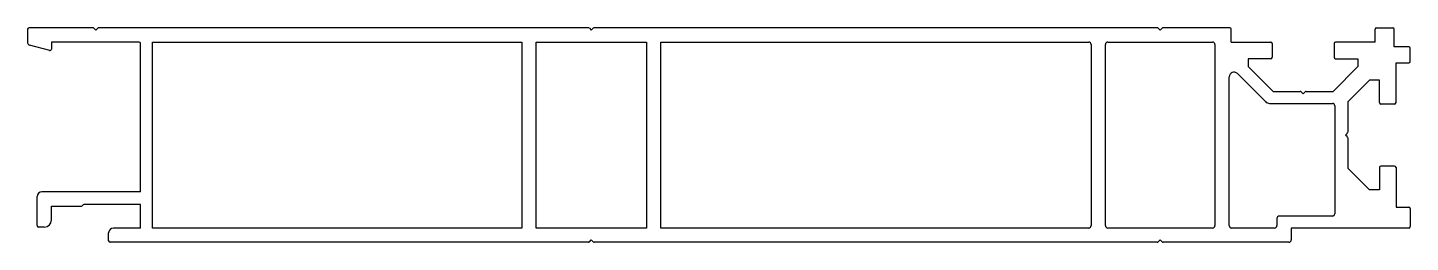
# Model space of a CAD drawing. Extents: x 1615 to 1905, y 1648 to 1693.
import ezdxf

# ---------------------------------------------------------------- set-up
doc = ezdxf.new("R2010")
doc.units = 0
doc.layers.get('0').update_dxf_attribs({"linetype": 'CONTINUOUS'})

msp = doc.modelspace()

# ---------------------------------------------------------------- linework, layer by layer
for p, q in [((1615.25, 1692.55), (1615.25, 1689.7)), ((1628.93, 1692.85), (1615.55, 1692.85)), ((1629.14, 1692.76), (1629.55, 1692.35)), ((1629.97, 1692.76), (1629.55, 1692.35)), ((1732.93, 1692.85), (1630.18, 1692.85)), ((1733.14, 1692.76), (1733.55, 1692.35)), ((1733.97, 1692.76), (1733.55, 1692.35)), ((1852.33, 1692.85), (1734.18, 1692.85)), ((1852.54, 1692.76), (1852.95, 1692.35)), ((1853.37, 1692.76), (1852.95, 1692.35)), ((1867.55, 1692.85), (1853.58, 1692.85)), ((1867.85, 1689.85), (1867.85, 1692.55)), ((1898.05, 1689.85), (1898.05, 1692.55)), ((1898.35, 1692.85), (1901.75, 1692.85)), ((1902.05, 1688.85), (1902.05, 1692.55)), ((1619.88, 1688.08), (1615.62, 1689.22)), ((1620.25, 1689.85), (1620.25, 1688.37)), ((1638.65, 1689.85), (1620.25, 1689.85)), ((1638.95, 1658.45), (1638.95, 1689.55)), ((1641.45, 1650.85), (1641.45, 1689.85)), ((1641.45, 1689.85), (1718.95, 1689.85)), ((1718.95, 1689.85), (1718.95, 1650.85)), ((1721.95, 1650.85), (1721.95, 1689.85)), ((1721.95, 1689.85), (1745.15, 1689.85)), ((1745.15, 1689.85), (1745.15, 1650.85)), ((1748.15, 1650.85), (1748.15, 1689.85)), ((1748.15, 1689.85), (1837.95, 1689.85)), ((1838.45, 1689.35), (1838.45, 1651.35)), ((1841.45, 1651.35), (1841.45, 1689.35)), ((1841.95, 1689.85), (1863.95, 1689.85)), ((1864.45, 1689.35), (1864.45, 1651.35)), ((1867.85, 1689.85), (1876.15, 1689.85)), ((1876.45, 1689.55), (1876.45, 1686.65)), ((1889.45, 1689.55), (1889.45, 1686.65)), ((1898.05, 1689.85), (1889.75, 1689.85)), ((1871.45, 1686.35), (1871.45, 1684.69)), ((1876.15, 1686.35), (1871.45, 1686.35)), ((1889.75, 1686.35), (1894.45, 1686.35)), ((1894.45, 1686.35), (1894.45, 1684.69)), ((1905.15, 1688.85), (1902.05, 1688.85)), ((1905.45, 1685.75), (1905.45, 1688.55)), ((1869.16, 1683.24), (1875.04, 1677.36)), ((1871.45, 1684.69), (1876.65, 1679.49)), ((1894.45, 1684.69), (1889.26, 1679.49)), ((1902.45, 1677.15), (1902.45, 1685.45)), ((1902.45, 1685.45), (1905.15, 1685.45)), ((1867.45, 1651.35), (1867.45, 1682.53)), ((1896.89, 1681.85), (1892.31, 1677.28)), ((1898.95, 1681.85), (1896.89, 1681.85)), ((1898.95, 1677.15), (1898.95, 1681.85)), ((1876.65, 1679.49), (1882.33, 1679.49)), ((1882.54, 1679.4), (1882.95, 1678.99)), ((1883.37, 1679.4), (1882.95, 1678.99)), ((1883.58, 1679.49), (1889.26, 1679.49)), ((1875.92, 1676.99), (1889.09, 1676.99)), ((1889.59, 1676.49), (1889.59, 1653.85)), ((1892.31, 1677.28), (1892.31, 1670.98)), ((1902.15, 1676.85), (1899.25, 1676.85)), ((1892.23, 1670.76), (1891.81, 1670.35)), ((1892.23, 1669.94), (1891.81, 1670.35)), ((1892.31, 1669.73), (1892.31, 1663.43)), ((1896.89, 1658.85), (1892.31, 1663.43)), ((1898.95, 1663.55), (1898.95, 1658.85)), ((1902.15, 1663.85), (1899.25, 1663.85)), ((1902.45, 1663.55), (1902.45, 1655.25)), ((1617.25, 1651.35), (1617.25, 1657.45)), ((1638.95, 1658.45), (1618.25, 1658.45)), ((1898.95, 1658.85), (1896.89, 1658.85)), ((1620.25, 1655.45), (1626.53, 1655.45)), ((1620.25, 1652.55), (1620.25, 1655.45)), ((1638.95, 1655.75), (1627.05, 1655.75)), ((1638.95, 1650.85), (1638.95, 1655.75)), ((1902.45, 1655.25), (1905.15, 1655.25)), ((1905.45, 1654.95), (1905.45, 1651.15)), ((1877.45, 1652.85), (1877.45, 1651.35)), ((1889.09, 1653.35), (1877.95, 1653.35)), ((1618.75, 1651.05), (1617.55, 1651.05)), ((1632.25, 1648.15), (1632.25, 1649.85)), ((1638.95, 1650.85), (1633.25, 1650.85)), ((1718.95, 1650.85), (1641.45, 1650.85)), ((1745.15, 1650.85), (1721.95, 1650.85)), ((1733.14, 1647.94), (1733.55, 1648.35)), ((1733.97, 1647.94), (1733.55, 1648.35)), ((1837.95, 1650.85), (1748.15, 1650.85)), ((1863.95, 1650.85), (1841.95, 1650.85)), ((1852.54, 1647.94), (1852.95, 1648.35)), ((1853.37, 1647.94), (1852.95, 1648.35)), ((1876.95, 1650.85), (1867.95, 1650.85)), ((1880.45, 1650.85), (1880.45, 1648.35)), ((1905.15, 1650.85), (1880.45, 1650.85)), ((1732.93, 1647.85), (1632.55, 1647.85)), ((1852.33, 1647.85), (1734.18, 1647.85)), ((1879.95, 1647.85), (1853.58, 1647.85))]:
    msp.add_line(p, q)
for centre, radius, start, end in [((1615.55, 1692.55), 0.3, 90, 180), ((1628.93, 1692.55), 0.3, 45, 90), ((1630.18, 1692.55), 0.3, 90, 135), ((1732.93, 1692.55), 0.3, 45, 90), ((1734.18, 1692.55), 0.3, 90, 135), ((1852.33, 1692.55), 0.3, 45, 90), ((1853.58, 1692.55), 0.3, 90, 135), ((1867.55, 1692.55), 0.3, 0, 90), ((1898.35, 1692.55), 0.3, 90, 180), ((1901.75, 1692.55), 0.3, 0, 90), ((1615.75, 1689.7), 0.5, 180, 255), ((1638.65, 1689.55), 0.3, 0, 90), ((1837.95, 1689.35), 0.5, 0, 90), ((1841.95, 1689.35), 0.5, 90, 180), ((1863.95, 1689.35), 0.5, 0, 90), ((1876.15, 1689.55), 0.3, 0, 90), ((1889.75, 1689.55), 0.3, 90, 180), ((1619.95, 1688.37), 0.3, 255, 0), ((1876.15, 1686.65), 0.3, 270, 0), ((1889.75, 1686.65), 0.3, 180, 270), ((1905.15, 1688.55), 0.3, 0, 90), ((1868.45, 1682.53), 1, 45, 180), ((1905.15, 1685.75), 0.3, 270, 0), ((1875.92, 1678.24), 1.25, 225, 270), ((1882.33, 1679.19), 0.3, 45, 90), ((1883.58, 1679.19), 0.3, 90, 135), ((1889.09, 1676.49), 0.5, 0, 90), ((1899.25, 1677.15), 0.3, 180, 270), ((1902.15, 1677.15), 0.3, 270, 0), ((1892.01, 1670.98), 0.3, 315, 0), ((1892.01, 1669.73), 0.3, 0, 45), ((1899.25, 1663.55), 0.3, 90, 180), ((1902.15, 1663.55), 0.3, 0, 90), ((1618.25, 1657.45), 1, 90, 180), ((1626.53, 1655.75), 0.3, 270, 330), ((1627.05, 1655.45), 0.3, 90, 150), ((1905.15, 1654.95), 0.3, 0, 90), ((1617.55, 1651.35), 0.3, 180, 270), ((1618.75, 1652.55), 1.5, 270, 0), ((1837.95, 1651.35), 0.5, 270, 0), ((1841.95, 1651.35), 0.5, 180, 270), ((1863.95, 1651.35), 0.5, 270, 0), ((1867.95, 1651.35), 0.5, 180, 270), ((1876.95, 1651.35), 0.5, 270, 0), ((1877.95, 1652.85), 0.5, 90, 180), ((1889.09, 1653.85), 0.5, 270, 0), ((1633.25, 1649.85), 1, 90, 180), ((1879.95, 1648.35), 0.5, 270, 0), ((1905.15, 1651.15), 0.3, 270, 0), ((1632.55, 1648.15), 0.3, 180, 270), ((1732.93, 1648.15), 0.3, 270, 315), ((1734.18, 1648.15), 0.3, 225, 270), ((1852.33, 1648.15), 0.3, 270, 315), ((1853.58, 1648.15), 0.3, 225, 270)]:
    msp.add_arc(centre, radius, start, end)

doc.saveas('drawing.dxf')
